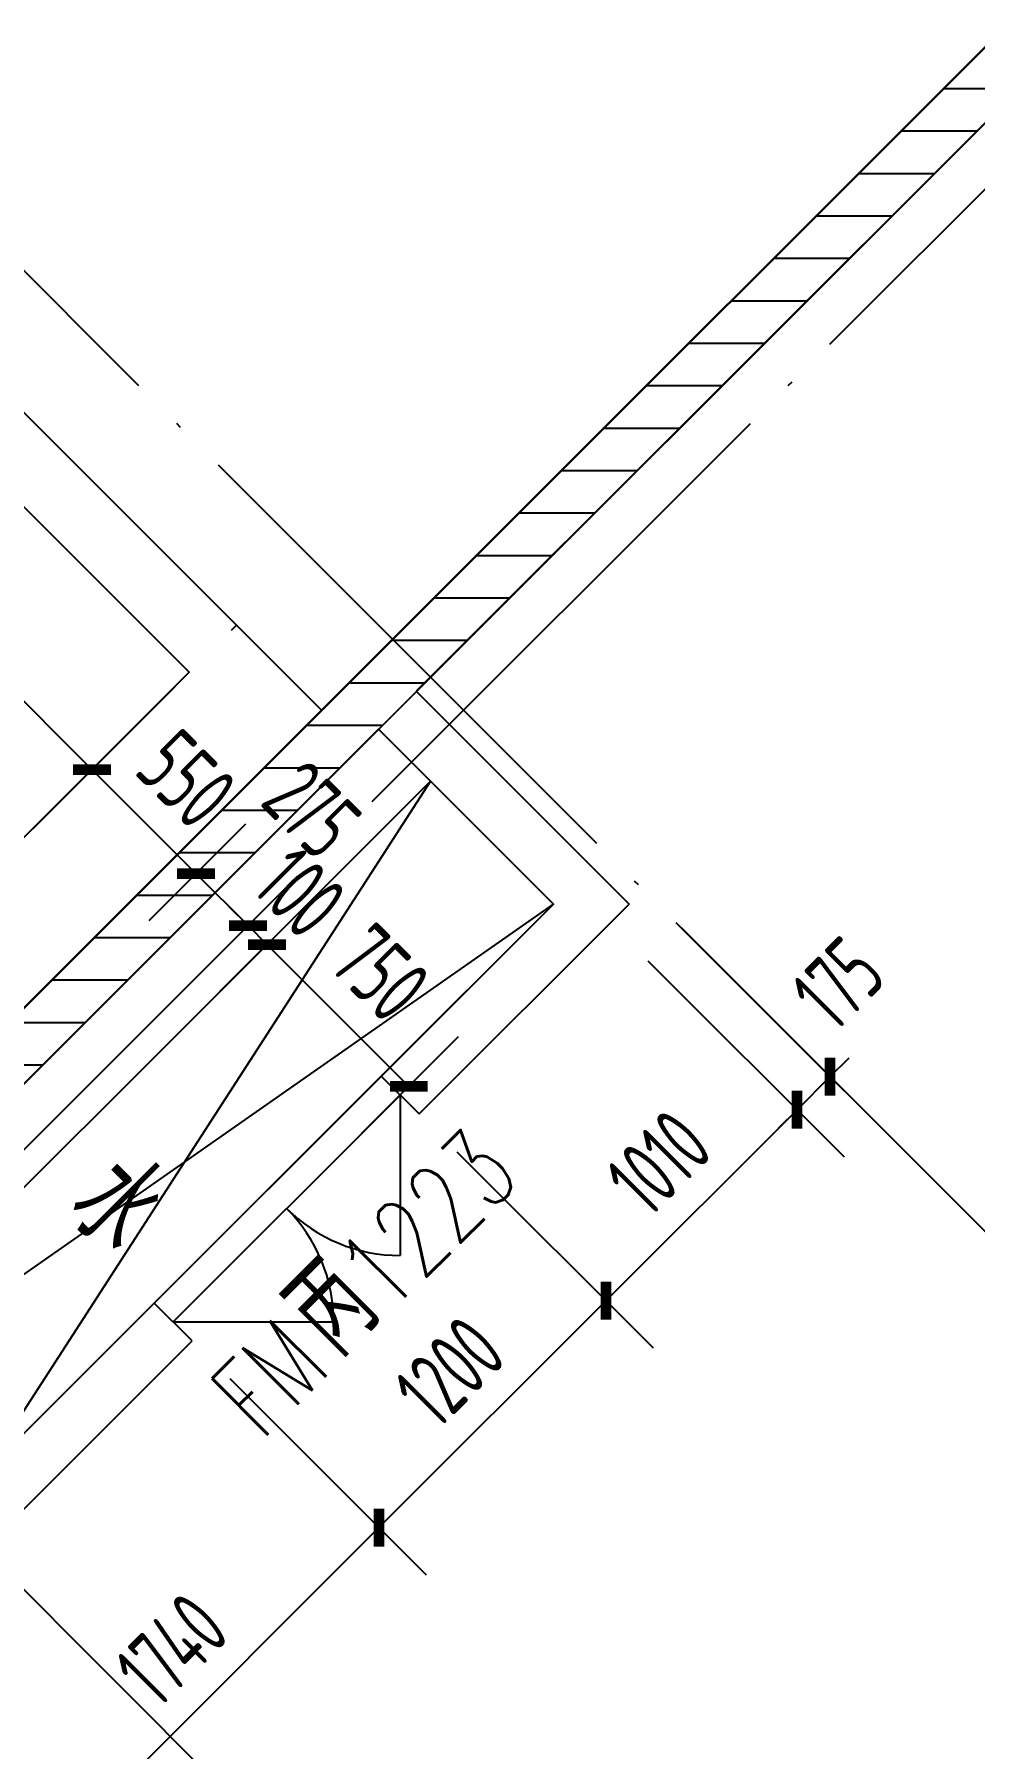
# Model space of a CAD drawing. Extents: x -936 to 12807311, y 101 to 1511157.
# Drawn here: x 12226940 to 12230455, y 1188506 to 1194918 of the extents above; entities that cross this region are included whole.
import ezdxf

# ---------------------------------------------------------------- set-up
doc = ezdxf.new("R2010")
doc.units = 0
doc.header["$LTSCALE"] = 1000
doc.header["$MEASUREMENT"] = 0
doc.linetypes.add('PX-GLAZ-F2$0$PX-GLAZ-F2$0$DASH', pattern=[0.35, 0.25, -0.1])
doc.linetypes.add('TX-GRID-T2$0$DOTE', pattern=[2.4200000000000004, 2, -0.2, 0.02, -0.2])
for name, color, linetype in [('PX-GLAZ-F2$0$PX-GLAZ-F2$0$NSSH-0322', 2, 'Continuous'), ('PX-GLAZ-F2$0$PX-GLAZ-F2$0$PX-GLAZ-F2$0$幕墙线', 104, 'Continuous'), ('PX-PLAN-F2-T2$0$DOOR_FIRE_TEXT', 7, 'Continuous'), ('PX-PLAN-F2-T2$0$HOLE', 2, 'Continuous'), ('PX-PLAN-F2-T2$0$PUB_DIM', 3, 'Continuous'), ('PX-PLAN-F2-T2$0$PUB_TEXT', 7, 'Continuous'), ('PX-PLAN-F2-T2$0$WALL', 9, 'Continuous'), ('PX-PLAN-F2-T2$0$WINDOW', 4, 'Continuous'), ('PX-PLAN-F2-T2$0$X-01-10-01$0$A-SYMB-VOID', 35, 'Continuous'), ('PX-PLAN-F2-T2$0$防火墙填充', 1, 'Continuous'), ('TX-GRID-T2$0$DOTE', 1, 'Continuous')]:
    doc.layers.add(name, color=color, linetype=linetype)
doc.layers.add('PX-GLAZ-F2$0$PX-GLAZ-F2$0$PX-GLAZ-F2$0$板边线', color=36, linetype='Continuous', lineweight=30)
doc.styles.add('PX-PLAN-F2-T2$0$_TCH_WINDOW', font='SIMPLEX', dxfattribs={"height": 3.5, "bigfont": 'GBCBIG'})
doc.styles.add('PX-PLAN-F2-T2$0$PX-PLAN-F1-T2$0$Standard', font='gbenor.shx', dxfattribs={"bigfont": 'gbcbig.shx'})
doc.styles.add('PX-PLAN-F2-T2$0$XD2008_T3', font='xd-hzs.shx', dxfattribs={"width": 0.7, "bigfont": 'xd-hztxt.shx'})
doc.dimstyles.new('PX-PLAN-F2-T2$0$_TCH_ARCH&&100', dxfattribs={"dimtxt": 250, "dimasz": 100, "dimexe": 250, "dimexo": 300, "dimgap": 100, "dimtad": 1, "dimdec": 0, "dimzin": 0, "dimdsep": 46, "dimtxsty": 'PX-PLAN-F2-T2$0$XD2008_T3', "dimblk": 'PX-PLAN-F2-T2$0$_ArchTick', "dimcen": 0.09, "dimclrd": 1, "dimclrt": 4, "dimazin": 2, "dimtfac": 1, "dimtdec": 0, "dimtix": 1, "dimtmove": 2, "dimatfit": 3, "dimfxl": 0, "dimtolj": 1, "dimtzin": 0, "dimarcsym": 0})

# ---------------------------------------------------------------- blocks, each defined once
blk = doc.blocks.new('PX-PLAN-F2-T2$0$fhtc')
at = {"layer": 'PX-PLAN-F2-T2$0$防火墙填充'}
h = blk.add_hatch(dxfattribs=at)
h.set_pattern_fill('ANSI31', color=256, scale=100, angle=44.9999238350048)
h.set_pattern_definition([(44.99999999999999, (-8005.85641186405, 5.587935447692871e-09), (-112.2532015133644, 112.2532015133644), [])])
h.paths.add_polyline_path([(16661.42327669915, 149.9845910705626), (16661.42585381679, -20925.00000453368), (16461.41912281886, -20925.00000789016), (16461.41654959135, -50.0154089294374), (-3363.581940141506, -50.01540892757475), (-3363.582888777368, 2124.999977631494), (-12109.0460928781, 2124.999818645418), (-12075.67207935452, 2324.999819241464), (-3163.582976007834, 2324.999981310219), (-3163.582027371973, 149.9845910724252)])
h.paths.add_polyline_path([(16461.4169096211, -21675.00004807487), (16661.41832315084, -21675.00004807487), (16661.41769703291, -22460.1951905787), (16461.41628350224, -22460.19519058056)])
blk.add_lwpolyline([(16661.42327669915, 149.9845910705626), (16661.42585381679, -20925.00000453368), (16461.41912281886, -20925.00000789016), (16461.41654959135, -50.0154089294374), (-3363.581940141506, -50.01540892757475), (-3363.582888777368, 2124.999977631494), (-12109.0460928781, 2124.999818645418), (-12075.67207935452, 2324.999819241464), (-3163.582976007834, 2324.999981310219), (-3163.582027371973, 149.9845910724252)], close=True, dxfattribs=at)
blk = doc.blocks.new('PX-PLAN-F2-T2$0$_ArchTick')
at = {"color": 0, "linetype": 'ByBlock', "const_width": 0.4}
blk.add_lwpolyline([(-0.5, -0.5), (0.5, 0.5)], dxfattribs=at)
blk = doc.blocks.new('*D896')
at = {"layer": 'Defpoints', "color": 0, "transparency": 16777216}
for p in [(12226802.31913895, 1189198.041148163), (12229171.13703193, 1186829.243607384), (12229171.13703, 1186829.243605453)]:
    blk.add_point(p, dxfattribs=at)
at = {"layer": 'PX-PLAN-F2-T2$0$PUB_DIM', "color": 1, "lineweight": -2, "transparency": 16777216}
blk.add_line((12226802.31913701, 1189198.041146232), (12229171.13703, 1186829.243605453), dxfattribs=at)
at = {"layer": 'PX-PLAN-F2-T2$0$PUB_DIM', "color": 0, "lineweight": -2, "transparency": 16777216}
for p, q in [((12226590.18801589, 1188985.908202517), (12226625.54320113, 1189021.263691527)), ((12228959.00590887, 1186617.110661738), (12228994.36109411, 1186652.466150748))]:
    blk.add_line(p, q, dxfattribs=at)
at = {"layer": 'PX-PLAN-F2-T2$0$PUB_DIM', "color": 1, "lineweight": -2, "transparency": 16777216, "xscale": 100, "yscale": 100, "zscale": 100}
for p, rotation in [((12226802.31913701, 1189198.041146232), 135.0002461354862), ((12229171.13703, 1186829.243605453), 315.0002461354862)]:
    blk.add_blockref('PX-PLAN-F2-T2$0$_ArchTick', p, dxfattribs=dict(at, rotation=rotation))
at = {"layer": 'PX-PLAN-F2-T2$0$PUB_DIM', "color": 4, "transparency": 16777216, "insert": (12228145.8264258, 1188172.742085077), "char_height": 250, "attachment_point": 5, "rotation": 315.0002461358617, "style": 'PX-PLAN-F2-T2$0$XD2008_T3'}
blk.add_mtext('\\A1;3350', dxfattribs=at)
blk = doc.blocks.new('*D1077')
at = {"layer": 'Defpoints', "color": 0, "transparency": 16777216}
for p in [(12226014.19188338, 1194102.850972136), (12227552.52484351, 1192564.522160195), (12227155.41649961, 1192167.412745466)]:
    blk.add_point(p, dxfattribs=at)
at = {"layer": 'PX-PLAN-F2-T2$0$PUB_DIM', "color": 0, "lineweight": -2, "transparency": 16777216}
for p, q in [((12225802.06013504, 1193890.718651767), (12225440.30708252, 1193528.964623767)), ((12227340.39309517, 1192352.389839826), (12226978.64004266, 1191990.635811826))]:
    blk.add_line(p, q, dxfattribs=at)
at = {"layer": 'PX-PLAN-F2-T2$0$PUB_DIM', "color": 1, "lineweight": -2, "transparency": 16777216}
blk.add_line((12225617.08353948, 1193705.741557407), (12227155.41649961, 1192167.412745466), dxfattribs=at)
at = {"layer": 'PX-PLAN-F2-T2$0$PUB_DIM', "color": 1, "lineweight": -2, "transparency": 16777216, "xscale": 100, "yscale": 100, "zscale": 100}
for p, rotation in [((12225617.08353948, 1193705.741557407), 135.0000772506239), ((12227155.41649961, 1192167.412745466), 315.0000772506239)]:
    blk.add_blockref('PX-PLAN-F2-T2$0$_ArchTick', p, dxfattribs=dict(at, rotation=rotation))
at = {"layer": 'PX-PLAN-F2-T2$0$PUB_DIM', "color": 4, "transparency": 16777216, "insert": (12226545.3488308, 1193095.676391713), "char_height": 250, "attachment_point": 5, "rotation": 315.00007725062386, "style": 'PX-PLAN-F2-T2$0$XD2008_T3'}
blk.add_mtext('\\A1;2176', dxfattribs=at)
blk = doc.blocks.new('*D1078')
at = {"layer": 'Defpoints', "color": 0, "transparency": 16777216}
for p in [(12227552.52484352, 1192564.522160192), (12227941.43352041, 1192175.61453201), (12227544.32517651, 1191778.505117281)]:
    blk.add_point(p, dxfattribs=at)
at = {"layer": 'PX-PLAN-F2-T2$0$PUB_DIM', "color": 0, "lineweight": -2, "transparency": 16777216}
for p, q in [((12227340.39309517, 1192352.389839824), (12226978.64004266, 1191990.635811823)), ((12227729.30177207, 1191963.482211642), (12227367.54871956, 1191601.728183641))]:
    blk.add_line(p, q, dxfattribs=at)
at = {"layer": 'PX-PLAN-F2-T2$0$PUB_DIM', "color": 1, "lineweight": -2, "transparency": 16777216}
for p, q in [((12227155.41649961, 1192167.412745464), (12227084.70572616, 1192238.123328244)), ((12227155.41649961, 1192167.412745464), (12227544.32517651, 1191778.505117281)), ((12227544.32517651, 1191778.505117281), (12227615.03594996, 1191707.794534501))]:
    blk.add_line(p, q, dxfattribs=at)
at = {"layer": 'PX-PLAN-F2-T2$0$PUB_DIM', "color": 1, "lineweight": -2, "transparency": 16777216, "xscale": 100, "yscale": 100, "zscale": 100}
for p, rotation in [((12227155.41649961, 1192167.412745464), 315.0000772505812), ((12227544.32517651, 1191778.505117281), 135.0000772505812)]:
    blk.add_blockref('PX-PLAN-F2-T2$0$_ArchTick', p, dxfattribs=dict(at, rotation=rotation))
at = {"layer": 'PX-PLAN-F2-T2$0$PUB_DIM', "color": 4, "transparency": 16777216, "insert": (12227508.96964932, 1192132.058171649), "char_height": 250, "attachment_point": 5, "rotation": 315.00007725058117, "style": 'PX-PLAN-F2-T2$0$XD2008_T3'}
blk.add_mtext('\\A1;550', dxfattribs=at)
blk = doc.blocks.new('*D1079')
at = {"layer": 'Defpoints', "color": 0, "transparency": 16777216}
for p in [(12227941.43352041, 1192175.614532011), (12228135.88747814, 1191981.16109864), (12227738.77913423, 1191584.05168391)]:
    blk.add_point(p, dxfattribs=at)
at = {"layer": 'PX-PLAN-F2-T2$0$PUB_DIM', "color": 0, "lineweight": -2, "transparency": 16777216}
for p, q in [((12227729.30177207, 1191963.482211641), (12227367.54871956, 1191601.72818364)), ((12227923.75572979, 1191769.028778272), (12227562.00267728, 1191407.274750269))]:
    blk.add_line(p, q, dxfattribs=at)
at = {"layer": 'PX-PLAN-F2-T2$0$PUB_DIM', "color": 1, "lineweight": -2, "transparency": 16777216}
blk.add_line((12227544.32517651, 1191778.505117281), (12227738.77913423, 1191584.05168391), dxfattribs=at)
at = {"layer": 'PX-PLAN-F2-T2$0$PUB_DIM', "color": 1, "lineweight": -2, "transparency": 16777216, "xscale": 100, "yscale": 100, "zscale": 100}
for p, rotation in [((12227544.32517651, 1191778.505117281), 135.000077250681), ((12227738.77913423, 1191584.05168391), 315.0000772506809)]:
    blk.add_blockref('PX-PLAN-F2-T2$0$_ArchTick', p, dxfattribs=dict(at, rotation=rotation))
at = {"layer": 'PX-PLAN-F2-T2$0$PUB_DIM', "color": 4, "transparency": 16777216, "insert": (12227977.42742358, 1192017.154574513), "char_height": 250, "attachment_point": 5, "rotation": 315.000077250681, "style": 'PX-PLAN-F2-T2$0$XD2008_T3'}
blk.add_mtext('\\A1;275', dxfattribs=at)
blk = doc.blocks.new('*D1080')
at = {"layer": 'Defpoints', "color": 0, "transparency": 16777216}
for p in [(12228135.88747814, 1191981.16109864), (12228206.59828815, 1191910.450479297), (12227809.48994425, 1191513.341064568)]:
    blk.add_point(p, dxfattribs=at)
at = {"layer": 'PX-PLAN-F2-T2$0$PUB_DIM', "color": 0, "lineweight": -2, "transparency": 16777216}
for p, q in [((12227923.75572979, 1191769.028778272), (12227562.00267728, 1191407.27475027)), ((12227994.46653981, 1191698.318158928), (12227632.7134873, 1191336.564130927))]:
    blk.add_line(p, q, dxfattribs=at)
at = {"layer": 'PX-PLAN-F2-T2$0$PUB_DIM', "color": 1, "lineweight": -2, "transparency": 16777216}
for p, q in [((12227738.77913423, 1191584.05168391), (12227668.06836078, 1191654.762266691)), ((12227738.77913423, 1191584.05168391), (12227809.48994425, 1191513.341064568)), ((12227809.48994425, 1191513.341064568), (12227880.20071771, 1191442.630481786))]:
    blk.add_line(p, q, dxfattribs=at)
at = {"layer": 'PX-PLAN-F2-T2$0$PUB_DIM', "color": 1, "lineweight": -2, "transparency": 16777216, "xscale": 100, "yscale": 100, "zscale": 100}
for p, rotation in [((12227738.77913423, 1191584.05168391), 315.0000772505809), ((12227809.48994425, 1191513.341064568), 135.000077250581)]:
    blk.add_blockref('PX-PLAN-F2-T2$0$_ArchTick', p, dxfattribs=dict(at, rotation=rotation))
at = {"layer": 'PX-PLAN-F2-T2$0$PUB_DIM', "color": 4, "transparency": 16777216, "insert": (12227933.2333505, 1191707.795614516), "char_height": 250, "attachment_point": 5, "rotation": 315.00007725058094, "style": 'PX-PLAN-F2-T2$0$XD2008_T3'}
blk.add_mtext('\\A1;100', dxfattribs=at)
blk = doc.blocks.new('*D1081')
at = {"layer": 'Defpoints', "color": 0, "transparency": 16777216}
for p in [(12228206.59828815, 1191910.450479299), (12228736.94730658, 1191380.102890978), (12228339.83896268, 1190982.993476249)]:
    blk.add_point(p, dxfattribs=at)
at = {"layer": 'PX-PLAN-F2-T2$0$PUB_DIM', "color": 0, "lineweight": -2, "transparency": 16777216}
for p, q in [((12227994.46653981, 1191698.31815893), (12227632.7134873, 1191336.564130928)), ((12228524.81555824, 1191167.970570609), (12228163.06250573, 1190806.216542609))]:
    blk.add_line(p, q, dxfattribs=at)
at = {"layer": 'PX-PLAN-F2-T2$0$PUB_DIM', "color": 1, "lineweight": -2, "transparency": 16777216}
blk.add_line((12227809.48994425, 1191513.341064569), (12228339.83896268, 1190982.993476249), dxfattribs=at)
at = {"layer": 'PX-PLAN-F2-T2$0$PUB_DIM', "color": 1, "lineweight": -2, "transparency": 16777216, "xscale": 100, "yscale": 100, "zscale": 100}
for p, rotation in [((12227809.48994425, 1191513.341064569), 135.0000772506085), ((12228339.83896268, 1190982.993476249), 315.0000772506085)]:
    blk.add_blockref('PX-PLAN-F2-T2$0$_ArchTick', p, dxfattribs=dict(at, rotation=rotation))
at = {"layer": 'PX-PLAN-F2-T2$0$PUB_DIM', "color": 4, "transparency": 16777216, "insert": (12228233.76326472, 1191407.266510688), "char_height": 250, "attachment_point": 5, "rotation": 315.0000772506085, "style": 'PX-PLAN-F2-T2$0$XD2008_T3'}
blk.add_mtext('\\A1;750', dxfattribs=at)
blk = doc.blocks.new('PX-PLAN-F2-T2$0$$DorLib2D$00000116')
at = {"color": 0}
for p, q in [((-0.4999999999999929, 7.105427357601002e-15), (-0.146446609406766, 0.353553390593234)), ((0.5000000000000071, 7.105427357601002e-15), (0.1464466094067731, 0.353553390593234))]:
    blk.add_line(p, q, dxfattribs=at)
for centre, radius, start, end in [((-0.4999999999984652, 4.831690603168681e-13), 0.4999999999984674, 0, 45), ((0.4999999999977511, 9.059419880941277e-13), 0.4999999999976598, 135, 180)]:
    blk.add_arc(centre, radius, start, end, dxfattribs=at)
blk = doc.blocks.new('*D1182')
at = {"layer": 'Defpoints', "color": 0, "transparency": 16777216}
for p in [(12229145.53300005, 1191788.689579229), (12229021.78103809, 1191664.937288259), (12229914.77814722, 1191019.446477219)]:
    blk.add_point(p, dxfattribs=at)
at = {"layer": 'PX-PLAN-F2-T2$0$PUB_DIM', "color": 0, "lineweight": -2, "transparency": 16777216}
for p, q in [((12229357.6653164, 1191576.557826867), (12230091.55507751, 1190842.670016917)), ((12229233.91335444, 1191452.805535897), (12229967.80311555, 1190718.917725948))]:
    blk.add_line(p, q, dxfattribs=at)
at = {"layer": 'PX-PLAN-F2-T2$0$PUB_DIM', "color": 1, "lineweight": -2, "transparency": 16777216}
for p, q in [((12229914.77814722, 1191019.446477219), (12229985.48873134, 1191090.157249336)), ((12229791.02618526, 1190895.69418625), (12229914.77814722, 1191019.446477219)), ((12229791.02618526, 1190895.69418625), (12229720.31560114, 1190824.983414133))]:
    blk.add_line(p, q, dxfattribs=at)
at = {"layer": 'PX-PLAN-F2-T2$0$PUB_DIM', "color": 1, "lineweight": -2, "transparency": 16777216, "xscale": 100, "yscale": 100, "zscale": 100}
for p, rotation in [((12229914.77814722, 1191019.446477219), 225.0000761651103), ((12229791.02618526, 1190895.69418625), 45.00007616511022)]:
    blk.add_blockref('PX-PLAN-F2-T2$0$_ArchTick', p, dxfattribs=dict(at, rotation=rotation))
at = {"layer": 'PX-PLAN-F2-T2$0$PUB_DIM', "color": 4, "transparency": 16777216, "insert": (12229945.37365005, 1191368.240535918), "char_height": 250, "attachment_point": 5, "rotation": 45.000076165110244, "style": 'PX-PLAN-F2-T2$0$XD2008_T3'}
blk.add_mtext('\\A1;175', dxfattribs=at)
blk = doc.blocks.new('*D1183')
at = {"layer": 'Defpoints', "color": 0, "transparency": 16777216}
for p in [(12229021.78103809, 1191664.937288256), (12228307.38964258, 1190950.543993413), (12229791.02618526, 1190895.694186248)]:
    blk.add_point(p, dxfattribs=at)
at = {"layer": 'PX-PLAN-F2-T2$0$PUB_DIM', "color": 0, "lineweight": -2, "transparency": 16777216}
for p, q in [((12229233.91335444, 1191452.805535895), (12229967.80311555, 1190718.917725947)), ((12228519.52195892, 1190738.412241051), (12229253.41172004, 1190004.524431103))]:
    blk.add_line(p, q, dxfattribs=at)
at = {"layer": 'PX-PLAN-F2-T2$0$PUB_DIM', "color": 1, "lineweight": -2, "transparency": 16777216}
blk.add_line((12229076.63478975, 1190181.300891404), (12229791.02618526, 1190895.694186248), dxfattribs=at)
at = {"layer": 'PX-PLAN-F2-T2$0$PUB_DIM', "color": 1, "lineweight": -2, "transparency": 16777216, "xscale": 100, "yscale": 100, "zscale": 100}
for p, rotation in [((12229791.02618526, 1190895.694186248), 45.00007616518935), ((12229076.63478975, 1190181.300891404), 225.0000761651894)]:
    blk.add_blockref('PX-PLAN-F2-T2$0$_ArchTick', p, dxfattribs=dict(at, rotation=rotation))
at = {"layer": 'PX-PLAN-F2-T2$0$PUB_DIM', "color": 4, "transparency": 16777216, "insert": (12229274.73125024, 1190697.596353098), "char_height": 250, "attachment_point": 5, "rotation": 45.000076165327954, "style": 'PX-PLAN-F2-T2$0$XD2008_T3'}
blk.add_mtext('\\A1;1010', dxfattribs=at)
blk = doc.blocks.new('*D1184')
at = {"layer": 'Defpoints', "color": 0, "transparency": 16777216}
for p in [(12228307.38964258, 1190950.543993413), (12229076.63478975, 1190181.300891403), (12227458.86263486, 1190102.014729741)]:
    blk.add_point(p, dxfattribs=at)
at = {"layer": 'PX-PLAN-F2-T2$0$PUB_DIM', "color": 0, "lineweight": -2, "transparency": 16777216}
for p, q in [((12228519.52195892, 1190738.412241051), (12229253.41172004, 1190004.524431102)), ((12227670.99495121, 1189889.882977379), (12228404.88471232, 1189155.99516743))]:
    blk.add_line(p, q, dxfattribs=at)
at = {"layer": 'PX-PLAN-F2-T2$0$PUB_DIM', "color": 1, "lineweight": -2, "transparency": 16777216}
blk.add_line((12228228.10778203, 1189332.771627731), (12229076.63478975, 1190181.300891403), dxfattribs=at)
at = {"layer": 'PX-PLAN-F2-T2$0$PUB_DIM', "color": 1, "lineweight": -2, "transparency": 16777216, "xscale": 100, "yscale": 100, "zscale": 100}
for p, rotation in [((12229076.63478975, 1190181.300891403), 45.00007616517089), ((12228228.10778203, 1189332.771627731), 225.0000761651709)]:
    blk.add_blockref('PX-PLAN-F2-T2$0$_ArchTick', p, dxfattribs=dict(at, rotation=rotation))
at = {"layer": 'PX-PLAN-F2-T2$0$PUB_DIM', "color": 4, "transparency": 16777216, "insert": (12228493.27204863, 1189916.135073839), "char_height": 250, "attachment_point": 5, "rotation": 45.00007616566333, "style": 'PX-PLAN-F2-T2$0$XD2008_T3'}
blk.add_mtext('\\A1;1200', dxfattribs=at)
blk = doc.blocks.new('*D1185')
at = {"layer": 'Defpoints', "color": 0, "transparency": 16777216}
for p in [(12227458.86263486, 1190102.014729743), (12228228.10778203, 1189332.771627734), (12226228.72138214, 1188871.87020649)]:
    blk.add_point(p, dxfattribs=at)
at = {"layer": 'PX-PLAN-F2-T2$0$PUB_DIM', "color": 0, "lineweight": -2, "transparency": 16777216}
for p, q in [((12227670.99495121, 1189889.882977381), (12228404.88471232, 1189155.995167432)), ((12226440.8536985, 1188659.738454129), (12227174.74345961, 1187925.85064418))]:
    blk.add_line(p, q, dxfattribs=at)
at = {"layer": 'PX-PLAN-F2-T2$0$PUB_DIM', "color": 1, "lineweight": -2, "transparency": 16777216}
blk.add_line((12226997.96652932, 1188102.627104482), (12228228.10778203, 1189332.771627734), dxfattribs=at)
at = {"layer": 'PX-PLAN-F2-T2$0$PUB_DIM', "color": 1, "lineweight": -2, "transparency": 16777216, "xscale": 100, "yscale": 100, "zscale": 100}
for p, rotation in [((12228228.10778203, 1189332.771627734), 45.00007616517399), ((12226997.96652932, 1188102.627104482), 225.000076165174)]:
    blk.add_blockref('PX-PLAN-F2-T2$0$_ArchTick', p, dxfattribs=dict(at, rotation=rotation))
at = {"layer": 'PX-PLAN-F2-T2$0$PUB_DIM', "color": 4, "transparency": 16777216, "insert": (12227453.93791841, 1188876.798180377), "char_height": 250, "attachment_point": 5, "rotation": 45.000076165327954, "style": 'PX-PLAN-F2-T2$0$XD2008_T3'}
blk.add_mtext('\\A1;1740', dxfattribs=at)
blk = doc.blocks.new('*D1186')
at = {"layer": 'Defpoints', "color": 0, "transparency": 16777216}
for p in [(12226228.72138214, 1188871.87020649), (12226034.26729874, 1188677.4156061), (12226997.96652932, 1188102.627104481)]:
    blk.add_point(p, dxfattribs=at)
at = {"layer": 'PX-PLAN-F2-T2$0$PUB_DIM', "color": 0, "lineweight": -2, "transparency": 16777216}
for p, q in [((12226440.8536985, 1188659.738454129), (12227174.74345961, 1187925.850644179)), ((12226246.39961509, 1188465.283853739), (12226980.28937621, 1187731.396043789))]:
    blk.add_line(p, q, dxfattribs=at)
at = {"layer": 'PX-PLAN-F2-T2$0$PUB_DIM', "color": 1, "lineweight": -2, "transparency": 16777216}
blk.add_line((12226803.51244592, 1187908.172504091), (12226997.96652932, 1188102.627104481), dxfattribs=at)
at = {"layer": 'PX-PLAN-F2-T2$0$PUB_DIM', "color": 1, "lineweight": -2, "transparency": 16777216, "xscale": 100, "yscale": 100, "zscale": 100}
for p, rotation in [((12226997.96652932, 1188102.627104481), 45.00007616515399), ((12226803.51244592, 1187908.172504091), 225.000076165154)]:
    blk.add_blockref('PX-PLAN-F2-T2$0$_ArchTick', p, dxfattribs=dict(at, rotation=rotation))
at = {"layer": 'PX-PLAN-F2-T2$0$PUB_DIM', "color": 4, "transparency": 16777216, "insert": (12226445.19973608, 1187868.057316151), "char_height": 250, "attachment_point": 5, "rotation": 45.00007616515399, "style": 'PX-PLAN-F2-T2$0$XD2008_T3'}
blk.add_mtext('\\A1;275', dxfattribs=at)
blk = doc.blocks.new('PX-GLAZ-F2')
at = {"layer": 'PX-GLAZ-F2$0$PX-GLAZ-F2$0$NSSH-0322', "color": 30, "elevation": 40.57697298040355}
blk.add_lwpolyline([(12227519.4546836, 1192531.451911104), (12225981.12175649, 1194069.780759409), (12226157.58857499, 1194246.248050427), (12228014.12000788, 1192389.721623336)], dxfattribs=at)
at = {"layer": 'PX-GLAZ-F2$0$PX-GLAZ-F2$0$NSSH-0322', "linetype": 'PX-GLAZ-F2$0$PX-GLAZ-F2$0$DASH', "ltscale": 3}
blk.add_lwpolyline([(12228014.11971238, 1192389.721327833), (12223328.2701246, 1187703.859158283), (12223222.2039645, 1187809.925032531), (12223540.40162163, 1188128.123478475), (12223434.33546153, 1188234.189352726), (12223328.26958728, 1188128.123192617), (12223222.20342717, 1188234.189066873), (12227695.92123965, 1192707.918943002)], close=True, dxfattribs=at)
at = {"layer": 'PX-GLAZ-F2$0$PX-GLAZ-F2$0$PX-GLAZ-F2$0$幕墙线'}
blk.add_lwpolyline([(12223330.48132852, 1192655.956599355, 0.4142135623739149), (12224744.69488735, 1192656.056789235), (12226069.67651732, 1193981.226168601), (12227519.45468361, 1192531.451911103), (12223222.2036881, 1188234.189327806)], format="xyb", dxfattribs=at)
at = {"layer": 'PX-GLAZ-F2$0$PX-GLAZ-F2$0$PX-GLAZ-F2$0$板边线', "color": 30}
for points in [[(12259900.97340318, 1183919.501128535), (12261231.54328036, 1191806.014055333, 0.2872720779217103), (12259405.17335881, 1196219.768406506), (12252901.94805546, 1200852.470497589), (12251188.39440859, 1202065.544517977, -0.04537702589372927), (12248698.58517421, 1204191.44410677, -0.0429609424916069), (12247327.78519063, 1205860.772290061, -0.05256075040694312), (12245550.37062832, 1209140.591643205), (12247664.32811371, 1210656.654380689), (12245455.68637959, 1222643.236979797, 0.1094446290082567), (12244250.51353254, 1225491.854767869), (12240656.68429596, 1230544.452076473, 0.4144401020143805), (12229983.28796864, 1232337.2585928), (12208835.92408722, 1217260.109397036), (12215250.8371406, 1210845.213398917), (12213483.0725375, 1209077.444095921), (12218998.51276258, 1203562.018534519), (12220554.1505946, 1205117.658395993), (12230648.11196265, 1195023.724083109), (12228467.12394936, 1192842.732161185)], [(12229273.0996878, 1193648.597605203), (12224347.57565513, 1188723.342640019), (12226754.40381288, 1186316.49592862, -0.107289298571393), (12231425.46680681, 1179055.194763648), (12237460.19443223, 1162918.740178538, 0.2675740430316652), (12240656.9289615, 1160280.248810203), (12251398.39805667, 1158468.211911886, 0.4142081068710582), (12256180.89793185, 1161869.98400325), (12261231.54395663, 1191806.018063687)]]:
    blk.add_lwpolyline(points, format="xyb", dxfattribs=at)
blk = doc.blocks.new('TX-GRID-T2')
at = {"layer": 'TX-GRID-T2$0$DOTE', "linetype": 'TX-GRID-T2$0$DOTE'}
for p, q in [((12203670.11459977, 1217264.040249102), (12234617.61098591, 1186316.626141747)), ((12246727.60408561, 1210572.92878607), (12222099.23147959, 1185944.488536535))]:
    blk.add_line(p, q, dxfattribs=at)
blk = doc.blocks.new('PX-PLAN-F2-T2')
at = {"layer": 'PX-PLAN-F2-T2$0$HOLE', "elevation": 2.487702475708743e-10}
blk.add_lwpolyline([(12225819.68592709, 1189528.423248071), (12225822.13169494, 1189525.977494354), (12228420.72140042, 1192124.574154241), (12228880.35964186, 1191664.937135302), (12226743.86083444, 1189528.432610131)], close=True, dxfattribs=at)
at = {"layer": 'PX-PLAN-F2-T2$0$WALL'}
for p, q in [((12233706.34605841, 1198081.97100223), (12228155.55436991, 1192531.161586703)), ((12233777.05707567, 1197869.839081102), (12228367.68649921, 1192460.451229266)), ((12228155.55628323, 1192531.159651243), (12225433.20837603, 1189808.802184668)), ((12228367.68649921, 1192460.451229266), (12229163.20234332, 1191664.937529068)), ((12228226.2673049, 1192319.027712096), (12225574.62998056, 1189667.381076727)), ((12228226.2673049, 1192319.027712096), (12228880.35963103, 1191664.93714874)), ((12228880.35963103, 1191664.93714874), (12228236.67883, 1191021.254612843)), ((12228378.10037685, 1190879.833447136), (12229163.20234332, 1191664.937529068)), ((12228236.67883, 1191021.254612843), (12228378.10037685, 1190879.833447136)), ((12227388.15183772, 1190172.725333736), (12226228.72119161, 1189013.291563022)), ((12227529.57338456, 1190031.304168029), (12227388.15183772, 1190172.725333736)), ((12226228.7215721, 1188730.448849287), (12227529.57338456, 1190031.304168029))]:
    blk.add_line(p, q, dxfattribs=at)
at = {"layer": 'PX-PLAN-F2-T2$0$WINDOW'}
for p, q in [((12228236.67882492, 1191021.254621054), (12227388.15182404, 1190172.725349349)), ((12228307.38959766, 1190950.544037553), (12227458.86259678, 1190102.014765849))]:
    blk.add_line(p, q, dxfattribs=at)
at = {"layer": 'PX-PLAN-F2-T2$0$X-01-10-01$0$A-SYMB-VOID'}
for p, q in [((12228420.72140042, 1192124.574154241), (12226743.86083444, 1189528.432610131)), ((12225822.13169115, 1189525.977490559), (12228880.35963038, 1191664.937147941))]:
    blk.add_line(p, q, dxfattribs=at)
at = {"layer": 'PX-PLAN-F2-T2$0$WINDOW', "xscale": 1200, "yscale": 1200, "zscale": 200, "rotation": 225.0000772073211}
blk.add_blockref('PX-PLAN-F2-T2$0$$DorLib2D$00000116', (12227883.12610737, 1190526.279390414), dxfattribs=at)
at = {"layer": 'PX-PLAN-F2-T2$0$防火墙填充', "rotation": 315.0000761649952}
blk.add_blockref('PX-PLAN-F2-T2$0$fhtc', (12228589.40158575, 1216244.996947838), dxfattribs=at)
at = {"layer": 'PX-PLAN-F2-T2$0$DOOR_FIRE_TEXT', "style": 'PX-PLAN-F2-T2$0$_TCH_WINDOW', "width": 0.7058823529411765}
for s, p in [('1223', (12228259.92427997, 1190125.260092492)), ('FM', (12227789.17233595, 1189654.506879775))]:
    blk.add_text(s, height=297.5, rotation=45.00007720732105, dxfattribs=at).set_placement(p)
at = {"layer": 'PX-PLAN-F2-T2$0$DOOR_FIRE_TEXT', "style": 'PX-PLAN-F2-T2$0$_TCH_WINDOW'}
blk.add_text('丙', height=337.5886524822695, rotation=45.00007720732105, dxfattribs=at).set_placement((12228086.15678385, 1189951.492128066))
at = {"layer": 'PX-PLAN-F2-T2$0$PUB_TEXT', "color": 4, "style": 'PX-PLAN-F2-T2$0$PX-PLAN-F1-T2$0$Standard'}
blk.add_text('水', height=350, rotation=315, dxfattribs=at).set_placement((12227039.88534742, 1190508.98346971))
at = {"layer": 'PX-PLAN-F2-T2$0$PUB_DIM'}
for p1, p2, distance, picture, middle in [((12226014.19188338, 1194102.850972135), (12227552.52484352, 1192564.522160193), -561.5967628717877, '*D1077', (12226545.3488308, 1193095.676391713)), ((12227552.52484352, 1192564.522160193), (12227941.43352041, 1192175.61453201), -561.5967628665194, '*D1078', (12227508.96964932, 1192132.058171649)), ((12228135.88747814, 1191981.161098639), (12228206.59828815, 1191910.450479297), -561.596762866684, '*D1080', (12227933.2333505, 1191707.795614516)), ((12228206.59828815, 1191910.450479297), (12228736.94730659, 1191380.102890979), -561.5967628739279, '*D1081', (12228233.76326472, 1191407.266510688))]:
    dim = blk.add_aligned_dim(p1=p1, p2=p2, distance=distance, dimstyle='PX-PLAN-F2-T2$0$_TCH_ARCH&&100', dxfattribs=at)
    dim.commit()
    dim.dimension.update_dxf_attribs({"geometry": picture, "text_midpoint": middle})
for base, p1, p2, angle, picture, middle in [((12227738.77913423, 1191584.05168391), (12227941.43352041, 1192175.614532011), (12228135.88747814, 1191981.161098639), 315.00007725088676, '*D1079', (12227977.42742358, 1192017.154574513)), ((12229914.77814722, 1191019.446477219), (12229021.78103809, 1191664.937288258), (12229145.53300005, 1191788.689579229), 45.00007616424785, '*D1182', (12229945.37365005, 1191368.240535918)), ((12226997.96652932, 1188102.627104481), (12226034.26729874, 1188677.4156061), (12226228.72138214, 1188871.87020649), 45.000076165291205, '*D1186', (12226445.19973608, 1187868.057316151))]:
    dim = blk.add_linear_dim(base=base, p1=p1, p2=p2, angle=angle, dimstyle='PX-PLAN-F2-T2$0$_TCH_ARCH&&100', dxfattribs=at)
    dim.commit()
    dim.dimension.update_dxf_attribs({"geometry": picture, "text_midpoint": middle, "dimtype": 161})
for base, p1, p2, angle, picture, middle, turn in [((12229791.02618526, 1190895.694186248), (12228307.38964258, 1190950.543993413), (12229021.78103809, 1191664.937288257), 45.00007616526405, '*D1183', (12229274.73125024, 1190697.596353098), 45.00007616532795), ((12229076.63478975, 1190181.300891403), (12227458.86263486, 1190102.014729741), (12228307.38964258, 1190950.543993413), 45.00007616515518, '*D1184', (12228493.27204863, 1189916.135073839), 45.00007616566333), ((12228228.10778203, 1189332.771627734), (12226228.72138214, 1188871.87020649), (12227458.86263486, 1190102.014729741), 45.000076164967936, '*D1185', (12227453.93791841, 1188876.798180377), 45.00007616532795), ((12229171.13703, 1186829.243605453), (12226802.31913895, 1189198.041148164), (12229171.13703193, 1186829.243607384), 315.0002461354581, '*D896', (12228145.8264258, 1188172.742085077), 315.0002461358617)]:
    dim = blk.add_linear_dim(base=base, p1=p1, p2=p2, angle=angle, dimstyle='PX-PLAN-F2-T2$0$_TCH_ARCH&&100', override={"dimgap": 0}, dxfattribs=at)
    dim.commit()
    dim.dimension.update_dxf_attribs({"geometry": picture, "text_midpoint": middle, "dimtype": 161, "text_rotation": turn})

msp = doc.modelspace()

# ---------------------------------------------------------------- block references
for name in ['PX-PLAN-F2-T2', 'PX-GLAZ-F2', 'TX-GRID-T2']:
    msp.add_blockref(name, (0, 0))

doc.saveas('drawing.dxf')
